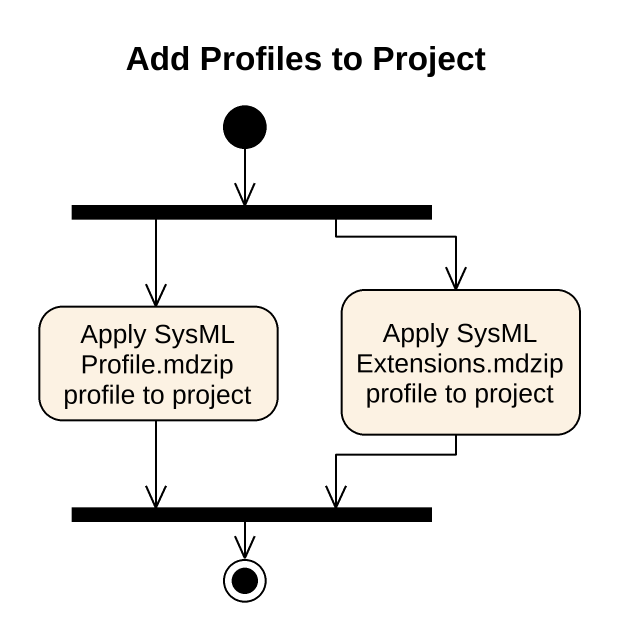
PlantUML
@startuml
title Add Profiles to Project
hide empty description
state fork1 <<fork>>
state "Apply SysML Profile.mdzip profile to project" as Apply_SysML_Profile_mdzip
state "Apply SysML Extensions.mdzip profile to project" as Apply_SysML_Extensions
state fork2 <<join>>
[*] --> fork1
fork1 --> Apply_SysML_Profile_mdzip
fork1 --> Apply_SysML_Extensions
Apply_SysML_Profile_mdzip --> fork2
Apply_SysML_Extensions --> fork2
fork2 --> [*]
@enduml
